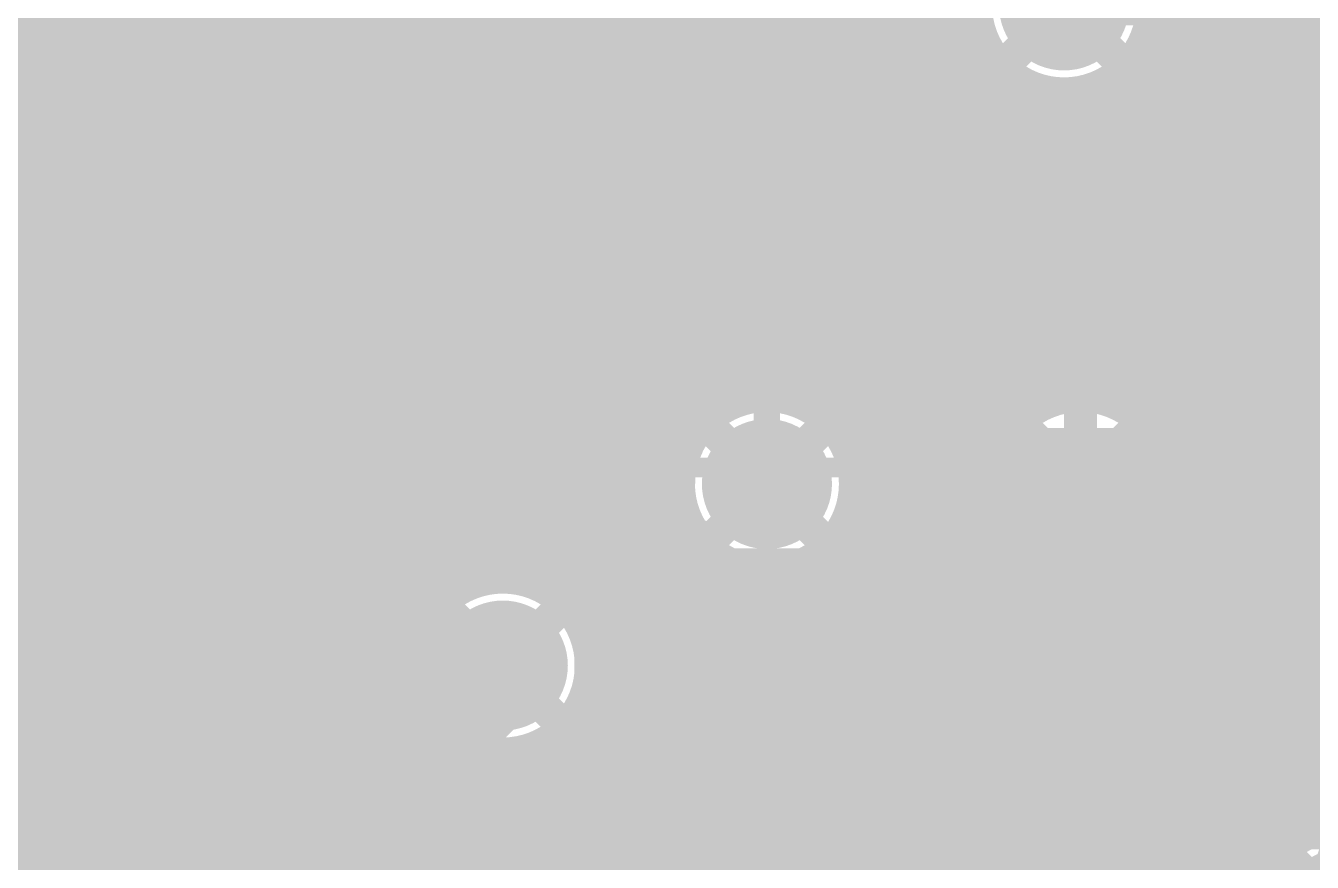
# Model space of a CAD drawing. Extents: x -118 to 4, y -52 to 56.
# Drawn here: x -98.67 to -88.77, y 38.49 to 44.93 of the extents above; entities that cross this region are included whole.
import ezdxf

# ---------------------------------------------------------------- set-up
doc = ezdxf.new("R2010")
doc.units = 0
doc.header["$MEASUREMENT"] = 0
doc.layers.get('0').update_dxf_attribs({"linetype": 'CONTINUOUS'})
for name, color, linetype in [('22-302-0_BOT', 7, 'CONTINUOUS'), ('22-302-0_DRD', 7, 'CONTINUOUS'), ('22-302-0_DRL', 2, 'CONTINUOUS'), ('22-302-0_GND', 1, 'CONTINUOUS'), ('22-302-0_IN1', 3, 'CONTINUOUS'), ('22-302-0_SMB', 5, 'CONTINUOUS'), ('22-302-0_SMT', 10, 'CONTINUOUS'), ('22-302-0_SPB', 14, 'CONTINUOUS'), ('22-302-0_SPT', 9, 'CONTINUOUS'), ('22-302-0_SSB', 12, 'CONTINUOUS'), ('22-302-0_SST', 11, 'CONTINUOUS'), ('22-302-0_TOP', 13, 'CONTINUOUS'), ('THRUHOLE_TAP', 7, 'CONTINUOUS')]:
    doc.layers.add(name, color=color, linetype=linetype)

# ---------------------------------------------------------------- blocks, each defined once
blk = doc.blocks.new('RECTANGLE_31')
blk.add_solid([(0.508, 0.635), (0.508, -0.635), (-0.508, 0.635), (-0.508, -0.635)])
blk = doc.blocks.new('ROUND_50')
at = {"const_width": 0.35052}
blk.add_lwpolyline([(-0.17526, 0, 1), (0.17526, 0, 1)], format="xyb", close=True, dxfattribs=at)
blk = doc.blocks.new('ROUND_65')
at = {"const_width": 0.35052}
blk.add_lwpolyline([(-0.17526, 0, 1), (0.17526, 0, 1)], format="xyb", close=True, dxfattribs=at)
blk = doc.blocks.new('ROUND_106')
at = {"const_width": 0.10033}
blk.add_lwpolyline([(-0.050164, 0, 1), (0.050164, 0, 1)], format="xyb", close=True, dxfattribs=at)
blk = doc.blocks.new('ROUND_107')
at = {"const_width": 0.10033}
blk.add_lwpolyline([(-0.050164, 0, 1), (0.050164, 0, 1)], format="xyb", close=True, dxfattribs=at)
blk = doc.blocks.new('ROUND_92')
at = {"const_width": 0.0635}
blk.add_lwpolyline([(-0.03175, 0, 1), (0.03175, 0, 1)], format="xyb", close=True, dxfattribs=at)
blk = doc.blocks.new('ROUND_93')
at = {"const_width": 0.50038}
blk.add_lwpolyline([(-0.25019, 0, 1), (0.25019, 0, 1)], format="xyb", close=True, dxfattribs=at)
blk = doc.blocks.new('ROUND_95')
at = {"const_width": 0.50038}
blk.add_lwpolyline([(-0.25019, 0, 1), (0.25019, 0, 1)], format="xyb", close=True, dxfattribs=at)
blk = doc.blocks.new('ROUND_58')
at = {"const_width": 0.35052}
blk.add_lwpolyline([(-0.17526, 0, 1), (0.17526, 0, 1)], format="xyb", close=True, dxfattribs=at)
blk = doc.blocks.new('RECTANGLE_4')
blk.add_solid([(0.4064, 0.4826), (0.4064, -0.4826), (-0.4064, 0.4826), (-0.4064, -0.4826)])
blk = doc.blocks.new('RECTANGLE_42')
blk.add_solid([(0.84963, 0.35052), (0.84963, -0.35052), (-0.84963, 0.35052), (-0.84963, -0.35052)])
blk = doc.blocks.new('ROUND_98')
at = {"const_width": 0.10033}
blk.add_lwpolyline([(-0.050164, 0, 1), (0.050164, 0, 1)], format="xyb", close=True, dxfattribs=at)

msp = doc.modelspace()

# ---------------------------------------------------------------- linework, layer by layer
at = {"layer": '22-302-0_BOT'}
for points, const_width in [([(-98.7552, 55.626), (-98.7552, 18.8722)], 0.254), ([(-98.5266, 55.626), (-98.5266, 18.8722)], 0.254), ([(-98.298, 55.626), (-98.298, 18.8722)], 0.254), ([(-98.0694, 55.626), (-98.0694, 18.8722)], 0.254), ([(-97.8408, 55.626), (-97.8408, 21.1582)], 0.254), ([(-97.6122, 55.626), (-97.6122, 21.1582)], 0.254), ([(-97.3836, 55.626), (-97.3836, 29.2989)], 0.254), ([(-97.155, 55.626), (-97.155, 29.2989)], 0.254), ([(-96.9264, 55.626), (-96.9264, 29.2989)], 0.254), ([(-96.6978, 55.626), (-96.6978, 33.23082)], 0.254), ([(-96.4692, 55.626), (-96.4692, 33.36798)], 0.254), ([(-96.2406, 55.626), (-96.2406, 33.401)], 0.254), ([(-96.012, 55.626), (-96.012, 33.401)], 0.254), ([(-95.7834, 55.626), (-95.7834, 43.6372)], 0.254), ([(-95.5548, 55.626), (-95.5548, 44.32808)], 0.254), ([(-92.964, 42.672), (-92.964, 42.926), (-91.694, 44.196), (-91.694, 52.578)], 0.2032), ([(-94.615, 47.5488), (-94.615, 45.593), (-93.98, 44.958)], 0.3048), ([(-95.3262, 46.8122), (-95.3262, 44.53636)], 0.254), ([(-95.0976, 46.8122), (-95.0976, 44.61256)], 0.254), ([(-93.1418, 45.9232), (-93.1418, 43.9928)], 0.254), ([(-94.869, 45.1993), (-94.869, 44.61002)], 0.254), ([(-94.8182, 45.1485), (-94.8182, 44.59732)], 0.254), ([(-93.0402, 45.11802), (-93.0402, 43.6372)], 0.254), ([(-90.678, 45.085), (-89.662, 45.085), (-89.535, 44.958)], 0.3048), ([(-94.8182, 44.9834), (-111.6076, 44.9834)], 0.254), ([(-92.93352, 44.9834), (-93.1418, 44.9834)], 0.254), ([(-92.8116, 44.88688), (-92.8116, 43.65244)], 0.254), ([(-92.1258, 44.87164), (-92.1258, 44.33824)], 0.254), ([(-92.1004, 44.88688), (-92.1004, 44.36364)], 0.254), ([(-94.8182, 44.7548), (-111.6076, 44.7548)], 0.254), ([(-92.1004, 44.7548), (-93.1418, 44.7548)], 0.254), ([(-92.583, 44.79798), (-92.583, 43.88104)], 0.254), ([(-92.3544, 44.7929), (-92.3544, 44.10964)], 0.254), ([(-91.2876, 44.78274), (-91.2876, 44.196)], 0.254), ([(-91.2114, 44.66336), (-91.2114, 43.6372)], 0.254), ([(-95.34398, 44.5262), (-111.6076, 44.5262)], 0.254), ([(-92.1004, 44.5262), (-93.1418, 44.5262)], 0.254), ([(-91.06408, 44.5262), (-91.2876, 44.5262)], 0.254), ([(-90.9828, 44.47794), (-90.9828, 43.6372)], 0.254), ([(-90.5256, 44.42206), (-90.5256, 43.6372)], 0.254), ([(-90.3732, 44.47794), (-90.3732, 43.9928)], 0.254), ([(-92.1004, 44.36364), (-92.82684, 43.6372)], 0.254), ([(-90.7542, 44.40936), (-90.7542, 43.6372)], 0.254), ([(-95.57512, 44.2976), (-111.6076, 44.2976)], 0.254), ([(-92.16644, 44.2976), (-93.1418, 44.2976)], 0.254), ([(-90.3732, 44.2976), (-91.2876, 44.2976)], 0.254), ([(-95.66402, 44.069), (-111.6076, 44.069)], 0.254), ([(-92.39504, 44.069), (-93.1418, 44.069)], 0.254), ([(-90.3732, 44.069), (-91.30792, 44.069)], 0.254), ([(-93.1418, 43.9928), (-94.31782, 43.9928)], 0.254), ([(-94.31528, 43.942), (-94.31718, 43.99285)], 0.254), ([(-94.1832, 43.9928), (-94.1832, 43.6372)], 0.254), ([(-93.9546, 43.9928), (-93.9546, 33.401)], 0.254), ([(-93.726, 43.9928), (-93.726, 43.6372)], 0.254), ([(-93.4974, 43.9928), (-93.4974, 43.6372)], 0.254), ([(-93.2688, 43.9928), (-93.2688, 43.6372)], 0.254), ([(-88.9762, 43.9928), (-90.3732, 43.9928)], 0.254), ([(-90.297, 43.9928), (-90.297, 43.6372)], 0.254), ([(-90.0684, 43.9928), (-90.0684, 43.6372)], 0.254), ([(-89.8398, 43.9928), (-89.8398, 43.6372)], 0.254), ([(-89.6112, 43.9928), (-89.6112, 33.401)], 0.254), ([(-89.3826, 43.9928), (-89.3826, 33.401)], 0.254), ([(-89.154, 43.9928), (-89.154, 43.6372)], 0.254), ([(-88.9762, 43.9928), (-88.9762, 43.6372)], 0.254), ([(-95.66656, 43.8404), (-111.6076, 43.8404)], 0.254), ([(-94.996, 42.672), (-94.996, 43.942)], 0.2032), ([(-92.62364, 43.8404), (-94.3229, 43.8404)], 0.254), ([(-91.40698, 43.90898), (-92.1258, 43.19016)], 0.254), ([(-88.9762, 43.8404), (-91.47556, 43.8404)], 0.254), ([(-91.44, 43.87596), (-91.44, 33.401)], 0.254), ([(-95.8342, 43.6372), (-95.8342, 41.7068)], 0.254), ([(-95.60306, 43.6372), (-95.8342, 43.6372)], 0.254), ([(-94.1578, 43.6372), (-94.38894, 43.6372)], 0.254), ([(-94.1578, 43.6372), (-94.1578, 41.7068)], 0.254), ([(-93.8022, 43.6372), (-93.8022, 41.7068)], 0.254), ([(-92.82684, 43.6372), (-93.8022, 43.6372)], 0.254), ([(-91.6686, 43.64736), (-91.6686, 34.71164)], 0.254), ([(-89.7128, 43.6372), (-91.3892, 43.6372), (-91.3892, 41.7068)], 0.254), ([(-90.551, 43.6372), (-90.551, 42.672)], 0.254), ([(-89.7128, 43.6372), (-89.7128, 41.7068)], 0.254), ([(-89.3572, 43.6372), (-89.3572, 41.7068)], 0.254), ([(-88.9762, 43.6372), (-89.3572, 43.6372)], 0.254), ([(-95.8342, 43.6118), (-111.6076, 43.6118)], 0.254), ([(-93.8022, 43.6118), (-94.1578, 43.6118)], 0.254), ([(-91.3892, 43.6118), (-91.70416, 43.6118)], 0.254), ([(-89.3572, 43.6118), (-89.7128, 43.6118)], 0.254), ([(-95.8342, 43.3832), (-111.6076, 43.3832)], 0.254), ([(-93.8022, 43.3832), (-94.1578, 43.3832)], 0.254), ([(-91.3892, 43.3832), (-91.93276, 43.3832)], 0.254), ([(-91.8972, 43.41876), (-91.8972, 34.89706)], 0.254), ([(-89.3572, 43.3832), (-89.7128, 43.3832)], 0.254), ([(-95.8342, 43.1546), (-111.6076, 43.1546)], 0.254), ([(-93.8022, 43.1546), (-94.1578, 43.1546)], 0.254), ([(-92.1258, 43.19016), (-92.1258, 41.7068)], 0.254), ([(-92.1258, 43.19016), (-92.1258, 34.96564)], 0.254), ([(-91.3892, 43.1546), (-92.1258, 43.1546)], 0.254), ([(-89.3572, 43.1546), (-89.7128, 43.1546)], 0.254), ([(-95.8342, 42.926), (-111.6076, 42.926)], 0.254), ([(-93.8022, 42.926), (-94.1578, 42.926)], 0.254), ([(-91.3892, 42.926), (-92.1258, 42.926)], 0.254), ([(-89.3572, 42.926), (-89.7128, 42.926)], 0.254), ([(-95.8342, 42.6974), (-111.6076, 42.6974)], 0.254), ([(-93.8022, 42.6974), (-94.1578, 42.6974)], 0.254), ([(-92.964, 41.402), (-92.964, 42.672)], 0.2032), ([(-91.3892, 42.6974), (-92.1258, 42.6974)], 0.254), ([(-91.3892, 42.672), (-90.551, 42.672)], 0.254), ([(-90.551, 41.402), (-90.678, 41.402), (-90.551, 41.529), (-90.551, 42.672)], 0.2032), ([(-90.551, 41.402), (-90.678, 41.402), (-90.551, 41.529), (-90.551, 42.672)], 0.2032), ([(-90.551, 42.672), (-90.551, 41.529), (-90.678, 41.402), (-90.551, 41.402)], 0.2032), ([(-90.551, 41.7068), (-90.551, 42.672)], 0.254), ([(-89.7128, 42.672), (-90.551, 42.672)], 0.254), ([(-89.3572, 42.6974), (-89.7128, 42.6974)], 0.254), ([(-95.8342, 42.4688), (-111.6076, 42.4688)], 0.254), ([(-93.8022, 42.4688), (-94.1578, 42.4688)], 0.254), ([(-91.3892, 42.4688), (-92.1258, 42.4688)], 0.254), ([(-89.3572, 42.4688), (-89.7128, 42.4688)], 0.254), ([(-95.8342, 42.2402), (-111.6076, 42.2402)], 0.254), ([(-93.8022, 42.2402), (-94.1578, 42.2402)], 0.254), ([(-91.3892, 42.2402), (-92.1258, 42.2402)], 0.254), ([(-89.3572, 42.2402), (-89.7128, 42.2402)], 0.254), ([(-95.8342, 42.0116), (-101.85146, 42.0116)], 0.254), ([(-93.8022, 42.0116), (-94.1578, 42.0116)], 0.254), ([(-91.3892, 42.0116), (-92.1258, 42.0116)], 0.254), ([(-89.3572, 42.0116), (-89.7128, 42.0116)], 0.254), ([(-95.8342, 41.783), (-101.57968, 41.783)], 0.254), ([(-93.8022, 41.783), (-94.1578, 41.783)], 0.254), ([(-91.3892, 41.783), (-92.1258, 41.783)], 0.254), ([(-89.3572, 41.783), (-89.7128, 41.783)], 0.254), ([(-94.1578, 41.7068), (-95.8342, 41.7068)], 0.254), ([(-95.7834, 41.7068), (-95.7834, 36.23564)], 0.254), ([(-95.5548, 41.7068), (-95.5548, 40.39108)], 0.254), ([(-95.3262, 41.7068), (-95.3262, 40.59936)], 0.254), ([(-95.0976, 41.7068), (-95.0976, 40.67556)], 0.254), ([(-94.869, 41.7068), (-94.869, 40.67302)], 0.254), ([(-94.6404, 41.7068), (-94.6404, 40.58412)], 0.254), ([(-94.4118, 41.7068), (-94.4118, 40.35298)], 0.254), ([(-94.1832, 41.7068), (-94.1832, 33.401)], 0.254), ([(-93.57106, 41.7068), (-93.8022, 41.7068)], 0.254), ([(-93.726, 41.7068), (-93.726, 33.401)], 0.254), ([(-92.1258, 41.7068), (-92.35694, 41.7068)], 0.254), ([(-89.7128, 41.7068), (-91.3892, 41.7068)], 0.254), ([(-91.2114, 41.7068), (-91.2114, 33.401)], 0.254), ([(-90.9828, 41.7068), (-90.9828, 33.401)], 0.254), ([(-90.7542, 41.7068), (-90.7542, 33.401)], 0.254), ([(-90.5256, 41.7068), (-90.5256, 33.401)], 0.254), ([(-90.297, 41.7068), (-90.297, 33.401)], 0.254), ([(-90.0684, 41.7068), (-90.0684, 33.401)], 0.254), ([(-89.8398, 41.7068), (-89.8398, 33.401)], 0.254), ([(-88.9762, 41.7068), (-89.3572, 41.7068)], 0.254), ([(-89.154, 41.7068), (-89.154, 38.3413)], 0.254), ([(-88.9762, 41.7068), (-88.9762, 38.60292)], 0.254), ([(-93.62694, 41.5544), (-101.45268, 41.5544)], 0.254), ([(-88.9762, 41.5544), (-92.30106, 41.5544)], 0.254), ([(-93.63964, 41.3258), (-101.40696, 41.3258)], 0.254), ([(-88.9762, 41.3258), (-92.28836, 41.3258)], 0.254), ([(-93.57106, 41.0972), (-101.42474, 41.0972)], 0.254), ([(-88.9762, 41.0972), (-92.35694, 41.0972)], 0.254), ([(-92.3544, 41.09974), (-92.3544, 34.95294)], 0.254), ([(-93.4974, 40.98036), (-93.4974, 33.401)], 0.254), ([(-93.38564, 40.8686), (-101.5111, 40.8686)], 0.254), ([(-88.9762, 40.8686), (-92.54236, 40.8686)], 0.254), ([(-93.2688, 40.79494), (-93.2688, 33.401)], 0.254), ([(-92.583, 40.83812), (-92.583, 34.85388)], 0.254), ([(-93.0402, 40.72636), (-93.0402, 33.401)], 0.254), ([(-92.8116, 40.73906), (-92.8116, 34.58972)], 0.254), ([(-95.2373, 40.64), (-101.7016, 40.64)], 0.254), ([(-88.9762, 40.64), (-94.75216, 40.64)], 0.254), ([(-95.53956, 40.4114), (-112.2426, 40.4114)], 0.254), ([(-88.9762, 40.4114), (-94.4499, 40.4114)], 0.254), ([(-95.65132, 40.1828), (-112.2426, 40.1828)], 0.254), ([(-88.9762, 40.1828), (-94.33814, 40.1828)], 0.254), ([(-95.67418, 39.9542), (-111.53902, 39.9542)], 0.254), ([(-88.9762, 39.9542), (-94.31782, 39.9542)], 0.254), ([(-95.61576, 39.7256), (-111.30788, 39.7256)], 0.254), ([(-88.9762, 39.7256), (-94.37624, 39.7256)], 0.254), ([(-95.5548, 39.61638), (-95.5548, 36.42106)], 0.254), ([(-94.4118, 39.65702), (-94.4118, 33.401)], 0.254), ([(-95.44812, 39.497), (-100.63734, 39.497)], 0.254), ([(-88.9762, 39.497), (-94.54388, 39.497)], 0.254), ([(-95.3262, 39.41064), (-95.3262, 36.48964)], 0.254), ([(-94.6404, 39.42588), (-94.6404, 36.11372)], 0.254), ([(-88.9762, 39.2684), (-100.33, 39.2684)], 0.254), ([(-95.0976, 39.3319), (-95.0976, 36.47694)], 0.254), ([(-94.869, 39.33698), (-94.869, 36.37788)], 0.254), ([(-88.9762, 39.0398), (-100.19284, 39.0398)], 0.254), ([(-88.9762, 38.8112), (-100.1395, 38.8112)], 0.254), ([(-88.99652, 38.5826), (-100.14966, 38.5826)], 0.254)]:
    msp.add_lwpolyline(points, dxfattribs=dict(at, const_width=const_width))
at = {"layer": '22-302-0_BOT', "const_width": 0.254}
for points in [[(-93.13672, 45.466, 0.4142136), (-92.456, 44.78528)], [(-92.456, 44.78528, 0.1385456), (-92.0998, 44.88591)], [(-91.2876, 44.78274, 0.2849817), (-90.678, 44.40428)], [(-94.996, 44.62272, 0.4142136), (-95.67672, 43.942)], [(-94.8182, 44.59732, 0.066332), (-94.996, 44.62101)], [(-90.678, 44.40428, 0.1168577), (-90.37255, 44.47665)], [(-91.40698, 43.90898, 0.1989124), (-91.28809, 44.196)], [(-91.40698, 43.90898, 0.1989124), (-91.28809, 44.196)], [(-95.67672, 43.942, 0.116858), (-95.60434, 43.63655)], [(-94.38894, 43.6372, 0.1168576), (-94.31672, 43.942)], [(-93.57106, 41.7068, 0.1168576), (-93.64328, 41.402)], [(-92.28328, 41.402, 0.116857), (-92.35565, 41.70744)], [(-93.64472, 41.402, 0.4142136), (-92.964, 40.72128)], [(-92.964, 40.72128, 0.4142136), (-92.28328, 41.402)], [(-94.996, 40.68572, 0.4142136), (-95.67672, 40.005)], [(-94.31528, 40.005, 0.4142136), (-94.996, 40.68572)], [(-95.67672, 40.005, 0.4142136), (-94.996, 39.32428)], [(-94.996, 39.32428, 0.4142136), (-94.31528, 40.005)], [(-88.9762, 38.60292, 0.2113087), (-89.19868, 38.1)]]:
    msp.add_lwpolyline(points, format="xyb", dxfattribs=at)
at = {"layer": '22-302-0_DRD', "const_width": 0.254}
for points in [[(-91.821, 46.101), (-93.091, 44.831)], [(-91.821, 44.831), (-93.091, 46.101)], [(-91.821, 46.101), (-93.091, 44.831)], [(-91.821, 44.831), (-93.091, 46.101)], [(-90.043, 45.72), (-91.313, 44.45)], [(-90.043, 44.45), (-91.313, 45.72)], [(-94.361, 44.577), (-95.631, 43.307)], [(-94.361, 43.307), (-95.631, 44.577)], [(-96.01962, 43.688), (-97.28962, 42.418)], [(-96.01962, 42.418), (-97.28962, 43.688)], [(-96.01962, 43.688), (-97.28962, 42.418)], [(-96.01962, 42.418), (-97.28962, 43.688)], [(-92.329, 42.037), (-93.599, 40.767)], [(-92.329, 40.767), (-93.599, 42.037)], [(-89.916, 42.037), (-91.186, 40.767)], [(-89.916, 40.767), (-91.186, 42.037)], [(-89.916, 42.037), (-91.186, 40.767)], [(-89.916, 40.767), (-91.186, 42.037)], [(-89.916, 42.037), (-91.186, 40.767)], [(-89.916, 40.767), (-91.186, 42.037)], [(-94.361, 40.64), (-95.631, 39.37)], [(-94.361, 39.37), (-95.631, 40.64)], [(-90.17, 40.64), (-91.44, 39.37)], [(-90.17, 39.37), (-91.44, 40.64)], [(-87.884, 37.465), (-89.154, 38.735)]]:
    msp.add_lwpolyline(points, dxfattribs=at)
at = {"layer": '22-302-0_IN1'}
for points, const_width in [([(-98.425, 55.372), (-98.425, 40.6273)], 0.254), ([(-98.1964, 55.372), (-98.1964, 40.6273)], 0.254), ([(-97.9678, 55.372), (-97.9678, 40.6273)], 0.254), ([(-97.7392, 55.372), (-97.7392, 40.6273)], 0.254), ([(-97.5106, 55.372), (-97.5106, 40.6273)], 0.254), ([(-97.282, 55.372), (-97.282, 43.31716)], 0.254), ([(-97.0534, 55.372), (-97.0534, 43.60418)], 0.254), ([(-96.8248, 55.372), (-96.8248, 43.71086)], 0.254), ([(-96.5962, 55.372), (-96.5962, 43.72864)], 0.254), ([(-96.3676, 55.372), (-96.3676, 43.66768)], 0.254), ([(-96.139, 55.372), (-96.139, 43.49496)], 0.254), ([(-95.9104, 55.372), (-95.9104, 40.6273)], 0.254), ([(-95.6818, 55.372), (-95.6818, 40.6273)], 0.254), ([(-95.4532, 55.372), (-95.4532, 40.6273)], 0.254), ([(-93.853, 55.372), (-93.853, 33.9344)], 0.254), ([(-93.6244, 55.372), (-93.6244, 41.56202)], 0.254), ([(-93.3958, 55.372), (-93.3958, 41.92778)], 0.254), ([(-89.7382, 55.372), (-89.7382, 33.90138)], 0.254), ([(-89.5096, 55.372), (-89.5096, 33.90138)], 0.254), ([(-89.281, 55.372), (-89.281, 33.90138)], 0.254), ([(-92.0242, 51.98364), (-92.0242, 34.94532)], 0.254), ([(-91.7956, 51.9049), (-91.7956, 34.83356)], 0.254), ([(-91.567, 51.90998), (-91.567, 34.5313)], 0.254), ([(-89.0524, 50.25644), (-89.0524, 38.52164)], 0.254), ([(-95.2246, 50.04054), (-95.2246, 40.64508)], 0.254), ([(-94.0816, 49.92116), (-94.0816, 33.9344)], 0.254), ([(-88.8238, 49.89322), (-88.8238, 38.70706)], 0.254), ([(-94.996, 49.77892), (-94.996, 40.68572)], 0.254), ([(-93.1672, 49.83988), (-93.1672, 42.0497)], 0.254), ([(-92.2528, 49.83988), (-92.2528, 34.96818)], 0.254), ([(-94.7674, 49.67986), (-94.7674, 40.64508)], 0.254), ([(-94.5388, 49.66716), (-94.5388, 40.50792)], 0.254), ([(-94.3102, 49.73574), (-94.3102, 33.9344)], 0.254), ([(-92.9386, 49.70272), (-92.9386, 42.08018)], 0.254), ([(-92.71, 49.66208), (-92.71, 42.03192)], 0.254), ([(-92.4814, 49.70272), (-92.4814, 41.87952)], 0.254), ([(-89.9668, 46.13402), (-89.9668, 41.74998)], 0.254), ([(-91.34602, 44.958), (-98.425, 44.958)], 0.254), ([(-91.3384, 44.92244), (-91.3384, 40.42664)], 0.254), ([(-81.27492, 44.958), (-90.00998, 44.958)], 0.254), ([(-91.25712, 44.7294), (-98.425, 44.7294)], 0.254), ([(-81.16316, 44.7294), (-90.09888, 44.7294)], 0.254), ([(-91.1098, 44.55922), (-91.1098, 41.78808)], 0.254), ([(-90.1954, 44.60494), (-90.1954, 41.98112)], 0.254), ([(-91.02598, 44.5008), (-98.425, 44.5008)], 0.254), ([(-90.8812, 44.43476), (-90.8812, 41.99636)], 0.254), ([(-90.424, 44.45508), (-90.424, 42.07002)], 0.254), ([(-80.8609, 44.5008), (-90.33002, 44.5008)], 0.254), ([(-90.6526, 44.40428), (-90.6526, 42.07256)], 0.254), ([(-79.26578, 44.2722), (-98.425, 44.2722)], 0.254), ([(-79.2353, 44.0436), (-98.425, 44.0436)], 0.254), ([(-79.11338, 43.815), (-98.425, 43.815)], 0.254), ([(-97.07626, 43.5864), (-98.425, 43.5864)], 0.254), ([(-78.74762, 43.5864), (-96.23298, 43.5864)], 0.254), ([(-97.26168, 43.3578), (-98.425, 43.3578)], 0.254), ([(-70.45706, 43.3578), (-96.04756, 43.3578)], 0.254), ([(-97.33026, 43.1292), (-98.425, 43.1292)], 0.254), ([(-82.27314, 43.1292), (-95.97898, 43.1292)], 0.254), ([(-97.31756, 42.9006), (-98.425, 42.9006)], 0.254), ([(-82.47888, 42.9006), (-95.99168, 42.9006)], 0.254), ([(-97.282, 42.78884), (-97.282, 40.6273)], 0.254), ([(-97.2185, 42.672), (-98.425, 42.672)], 0.254), ([(-82.55762, 42.672), (-96.09074, 42.672)], 0.254), ([(-96.139, 42.61104), (-96.139, 40.6273)], 0.254), ([(-96.95688, 42.4434), (-98.425, 42.4434)], 0.254), ([(-97.0534, 42.50182), (-97.0534, 40.6273)], 0.254), ([(-96.3676, 42.43578), (-96.3676, 40.6273)], 0.254), ([(-82.55254, 42.4434), (-96.3549, 42.4434)], 0.254), ([(-96.8248, 42.39514), (-96.8248, 40.6273)], 0.254), ([(-96.5962, 42.37482), (-96.5962, 40.6273)], 0.254), ([(-82.46364, 42.2148), (-98.425, 42.2148)], 0.254), ([(-93.31198, 41.9862), (-98.425, 41.9862)], 0.254), ([(-90.89898, 41.9862), (-92.61602, 41.9862)], 0.254), ([(-82.2325, 41.9862), (-90.20302, 41.9862)], 0.254), ([(-93.54312, 41.7576), (-98.425, 41.7576)], 0.254), ([(-91.13012, 41.7576), (-92.38488, 41.7576)], 0.254), ([(-76.24572, 41.7576), (-89.97188, 41.7576)], 0.254), ([(-93.63202, 41.529), (-98.425, 41.529)], 0.254), ([(-91.21902, 41.529), (-92.29598, 41.529)], 0.254), ([(-76.50988, 41.529), (-89.88298, 41.529)], 0.254), ([(-93.63456, 41.3004), (-98.425, 41.3004)], 0.254), ([(-91.22156, 41.3004), (-92.2909, 41.3004)], 0.254), ([(-76.60894, 41.3004), (-89.8779, 41.3004)], 0.254), ([(-93.6244, 41.23944), (-93.6244, 33.9344)], 0.254), ([(-93.55836, 41.0718), (-98.425, 41.0718)], 0.254), ([(-91.14536, 41.0718), (-92.36964, 41.0718)], 0.254), ([(-89.9668, 41.05402), (-89.9668, 33.90138)], 0.254), ([(-76.62164, 41.0718), (-89.95664, 41.0718)], 0.254), ([(-91.1098, 41.01338), (-91.1098, 40.61206)], 0.254), ([(-93.3958, 40.87622), (-93.3958, 33.9344)], 0.254), ([(-92.4814, 40.92194), (-92.4814, 34.90976)], 0.254), ([(-93.35008, 40.8432), (-98.425, 40.8432)], 0.254), ([(-93.1672, 40.75176), (-93.1672, 33.9344)], 0.254), ([(-92.71, 40.77208), (-92.71, 34.74212)], 0.254), ([(-90.93708, 40.8432), (-92.57538, 40.8432)], 0.254), ([(-90.8812, 40.80764), (-90.8812, 40.68064)], 0.254), ([(-90.1954, 40.82288), (-90.1954, 40.30472)], 0.254), ([(-76.55306, 40.8432), (-90.16238, 40.8432)], 0.254), ([(-92.9386, 40.72128), (-92.9386, 34.12744)], 0.254), ([(-90.6526, 40.7289), (-90.6526, 40.66794)], 0.254), ([(-90.424, 40.73398), (-90.424, 40.56888)], 0.254), ([(-95.27032, 40.6273), (-98.425, 40.6273)], 0.254), ([(-95.29572, 40.6146), (-98.425, 40.6146)], 0.254), ([(-91.10472, 40.6146), (-94.69374, 40.6146)], 0.254), ([(-76.36764, 40.6146), (-90.50274, 40.6146)], 0.254), ([(-91.36888, 40.386), (-94.43212, 40.386)], 0.254), ([(-54.22392, 40.386), (-90.24112, 40.386)], 0.254), ([(-111.887, 39.37), (-111.252, 40.005), (-94.996, 40.005)], 0.635), ([(-91.46794, 40.1574), (-94.33306, 40.1574)], 0.254), ([(-54.27218, 40.1574), (-90.14206, 40.1574)], 0.254), ([(-91.48064, 39.9288), (-94.32036, 39.9288)], 0.254), ([(-54.2417, 39.9288), (-90.12936, 39.9288)], 0.254), ([(-91.41206, 39.7002), (-94.38894, 39.7002)], 0.254), ([(-54.11978, 39.7002), (-90.19794, 39.7002)], 0.254), ([(-90.1954, 39.70274), (-90.1954, 33.90138)], 0.254), ([(-91.3384, 39.58336), (-91.3384, 33.90138)], 0.254), ([(-91.22664, 39.4716), (-94.57436, 39.4716)], 0.254), ([(-94.5388, 39.50208), (-94.5388, 33.9344)], 0.254), ([(-53.75402, 39.4716), (-90.38336, 39.4716)], 0.254), ([(-95.27032, 39.3827), (-98.425, 39.3827)], 0.254), ([(-98.425, 39.3827), (-98.425, 35.5854)], 0.254), ([(-98.1964, 39.3827), (-98.1964, 35.5854)], 0.254), ([(-97.9678, 39.3827), (-97.9678, 35.5854)], 0.254), ([(-97.7392, 39.3827), (-97.7392, 35.5854)], 0.254), ([(-97.5106, 39.3827), (-97.5106, 35.5854)], 0.254), ([(-97.282, 39.3827), (-97.282, 35.5854)], 0.254), ([(-97.0534, 39.3827), (-97.0534, 35.5854)], 0.254), ([(-96.8248, 39.3827), (-96.8248, 35.5854)], 0.254), ([(-96.5962, 39.3827), (-96.5962, 35.5854)], 0.254), ([(-96.3676, 39.3827), (-96.3676, 35.5854)], 0.254), ([(-96.139, 39.3827), (-96.139, 35.5854)], 0.254), ([(-95.9104, 39.3827), (-95.9104, 35.97402)], 0.254), ([(-95.6818, 39.3827), (-95.6818, 36.33978)], 0.254), ([(-95.4532, 39.3827), (-95.4532, 36.4617)], 0.254), ([(-91.1098, 39.39794), (-91.1098, 33.90138)], 0.254), ([(-90.424, 39.44112), (-90.424, 33.90138)], 0.254), ([(-95.2246, 39.36492), (-95.2246, 36.49218)], 0.254), ([(-94.996, 39.32428), (-94.996, 36.44392)], 0.254), ([(-94.7674, 39.36492), (-94.7674, 36.29152)], 0.254), ([(-90.8812, 39.32936), (-90.8812, 33.90138)], 0.254), ([(-90.6526, 39.34206), (-90.6526, 33.90138)], 0.254), ([(-51.9303, 39.243), (-98.425, 39.243)], 0.254), ([(-52.23256, 39.0144), (-98.425, 39.0144)], 0.254), ([(-60.96508, 38.7858), (-98.425, 38.7858)], 0.254), ([(-89.02192, 38.5572), (-98.425, 38.5572)], 0.254)]:
    msp.add_lwpolyline(points, dxfattribs=dict(at, const_width=const_width))
at = {"layer": '22-302-0_IN1', "const_width": 0.254}
for points in [[(-91.35872, 45.085, 0.4142136), (-90.678, 44.40428)], [(-90.678, 44.40428, 0.4142136), (-89.99728, 45.085)], [(-96.65462, 43.73372, 0.4142136), (-97.33534, 43.053)], [(-96.65462, 43.73372, 0.4142136), (-97.33534, 43.053)], [(-95.97644, 43.053, 0.4142136), (-96.65462, 43.73118)], [(-95.97644, 43.053, 0.4142136), (-96.65462, 43.73118)], [(-97.33534, 43.053, 0.4142136), (-96.65462, 42.37228)], [(-97.33534, 43.053, 0.4142136), (-96.65462, 42.37228)], [(-96.65462, 42.37228, 0.4142136), (-95.9739, 43.053)], [(-96.65462, 42.37228, 0.4142136), (-95.9739, 43.053)], [(-92.964, 42.08272, 0.4142136), (-93.64472, 41.402)], [(-92.28328, 41.402, 0.4142136), (-92.964, 42.08272)], [(-90.551, 42.08272, 0.4142136), (-91.23172, 41.402)], [(-90.551, 42.08272, 0.4142136), (-91.23172, 41.402)], [(-89.87028, 41.402, 0.4142136), (-90.551, 42.08272)], [(-89.87028, 41.402, 0.4142136), (-90.551, 42.08272)], [(-93.64472, 41.402, 0.4142136), (-92.964, 40.72128)], [(-92.964, 40.72128, 0.4142136), (-92.28328, 41.402)], [(-91.23172, 41.402, 0.4142136), (-90.551, 40.72128)], [(-91.23172, 41.402, 0.4142136), (-90.551, 40.72128)], [(-90.551, 40.72128, 0.4142136), (-89.87028, 41.402)], [(-90.551, 40.72128, 0.4142136), (-89.87028, 41.402)], [(-94.996, 40.68572, 0.1041719), (-95.27058, 40.62789)], [(-94.31528, 40.005, 0.4142136), (-94.996, 40.68572)], [(-90.805, 40.68572, 0.4142136), (-91.48572, 40.005)], [(-90.12428, 40.005, 0.4142136), (-90.805, 40.68572)], [(-94.996, 39.32428, 0.4142136), (-94.31528, 40.005)], [(-91.48572, 40.005, 0.4142136), (-90.805, 39.32428)], [(-90.805, 39.32428, 0.4142136), (-90.12428, 40.005)], [(-95.27032, 39.3827, 0.104172), (-94.996, 39.32492)], [(-88.519, 38.78072, 0.4142136), (-89.19972, 38.1)]]:
    msp.add_lwpolyline(points, format="xyb", dxfattribs=at)
at = {"layer": '22-302-0_SMB', "const_width": 0.254}
for points in [[(-97.917, 44.196), (-108.458, 44.196)], [(-97.917, 44.196), (-97.917, 28.448), (-108.204, 28.448)], [(-98.7552, 44.196), (-98.7552, 28.448)], [(-98.5266, 44.196), (-98.5266, 28.448)], [(-98.298, 44.196), (-98.298, 28.448)], [(-98.0694, 44.196), (-98.0694, 28.448)], [(-97.917, 44.0944), (-108.458, 44.0944)], [(-97.917, 43.8658), (-108.458, 43.8658)], [(-97.917, 43.6372), (-108.458, 43.6372)], [(-97.917, 43.4086), (-108.458, 43.4086)], [(-97.917, 43.18), (-108.458, 43.18)], [(-97.917, 42.9514), (-108.458, 42.9514)], [(-97.917, 42.7228), (-108.458, 42.7228)], [(-97.917, 42.4942), (-108.458, 42.4942)], [(-97.917, 42.2656), (-108.458, 42.2656)], [(-97.917, 42.037), (-108.458, 42.037)], [(-97.917, 41.8084), (-108.458, 41.8084)], [(-97.917, 41.5798), (-108.458, 41.5798)], [(-97.917, 41.3512), (-108.458, 41.3512)], [(-97.917, 41.1226), (-108.458, 41.1226)], [(-97.917, 40.894), (-108.458, 40.894)], [(-97.917, 40.6654), (-108.458, 40.6654)], [(-97.917, 40.4368), (-108.458, 40.4368)], [(-97.917, 40.2082), (-108.458, 40.2082)], [(-97.917, 39.9796), (-108.458, 39.9796)], [(-97.917, 39.751), (-108.458, 39.751)], [(-97.917, 39.5224), (-108.458, 39.5224)], [(-97.917, 39.2938), (-108.458, 39.2938)], [(-97.917, 39.0652), (-108.458, 39.0652)], [(-97.917, 38.8366), (-108.458, 38.8366)], [(-97.917, 38.608), (-108.458, 38.608)], [(-97.917, 38.3794), (-108.458, 38.3794)]]:
    msp.add_lwpolyline(points, dxfattribs=at)
at = {"layer": '22-302-0_SMT', "const_width": 0.254}
for points in [[(-98.5774, 51.689), (-98.5774, 42.291)], [(-98.3488, 51.689), (-98.3488, 42.291)], [(-98.1202, 51.689), (-98.1202, 42.291)], [(-97.8916, 51.689), (-97.8916, 42.291)], [(-97.663, 51.689), (-97.663, 42.291)], [(-97.4344, 51.689), (-97.4344, 42.291)], [(-97.2058, 51.689), (-97.2058, 42.291)], [(-96.9772, 51.689), (-96.9772, 42.291)], [(-96.901, 51.689), (-96.901, 42.291)], [(-96.901, 44.8818), (-107.696, 44.8818)], [(-96.901, 44.6532), (-107.696, 44.6532)], [(-96.901, 44.4246), (-107.696, 44.4246)], [(-96.901, 44.196), (-107.696, 44.196)], [(-96.901, 43.9674), (-107.696, 43.9674)], [(-96.901, 43.7388), (-107.696, 43.7388)], [(-96.901, 43.5102), (-107.696, 43.5102)], [(-96.901, 43.2816), (-107.696, 43.2816)], [(-96.901, 43.053), (-107.696, 43.053)], [(-96.901, 42.8244), (-107.696, 42.8244)], [(-96.901, 42.5958), (-107.696, 42.5958)], [(-96.901, 42.3672), (-107.696, 42.3672)], [(-96.901, 42.291), (-100.076, 42.291)]]:
    msp.add_lwpolyline(points, dxfattribs=at)
at = {"layer": '22-302-0_SSB', "const_width": 0.1524}
for points in [[(-91.948, 41.529), (-96.012, 41.529), (-96.012, 46.101), (-94.234, 46.101), (-93.98, 45.847), (-93.726, 46.101), (-91.948, 46.101), (-91.948, 41.529)], [(-87.503, 41.529), (-91.567, 41.529), (-91.567, 46.101), (-89.789, 46.101), (-89.535, 45.847), (-89.281, 46.101), (-87.503, 46.101), (-87.503, 41.529)], [(-93.5228, 41.06926), (-93.35262, 41.01084), (-93.35262, 40.77208), (-93.5228, 40.71366), (-93.69298, 40.59428), (-94.20098, 40.59428), (-94.36862, 40.65524), (-94.36862, 41.01084), (-94.20098, 41.06926), (-93.5228, 41.06926)], [(-89.4588, 41.06926), (-89.28862, 41.01084), (-89.28862, 40.77208), (-89.4588, 40.71366), (-89.62898, 40.59428), (-90.13698, 40.59428), (-90.30462, 40.65524), (-90.30462, 41.01084), (-90.13698, 41.06926), (-89.4588, 41.06926)], [(-93.69298, 40.83304), (-93.35262, 40.59428)], [(-89.62898, 40.83304), (-89.28862, 40.59428)], [(-93.35262, 39.75608), (-93.35262, 40.23106), (-94.0308, 39.75608), (-94.20098, 39.75608), (-94.36862, 39.81704), (-94.36862, 40.17264), (-94.20098, 40.23106)], [(-89.62898, 39.75608), (-89.62898, 40.23106), (-90.30462, 39.99484), (-90.30462, 39.87546), (-89.28862, 39.87546)]]:
    msp.add_lwpolyline(points, dxfattribs=at)
at = {"layer": '22-302-0_SST', "const_width": 0.1524}
for points in [[(-94.12986, 45.32122), (-94.12986, 44.9072), (-95.14586, 44.9072)], [(-94.12986, 44.069), (-94.12986, 44.4246), (-94.46768, 44.54398), (-94.80804, 44.54398), (-95.14586, 44.4246), (-95.14586, 44.069)], [(-92.22486, 44.55922), (-92.22486, 44.1452), (-93.24086, 44.1452)], [(-98.0059, 44.19346), (-98.0059, 29.69514), (-99.5045, 28.19654), (-102.50424, 28.19654), (-102.50424, 29.19476), (-104.50576, 29.19476), (-104.50576, 28.19654), (-109.0041, 28.19654), (-109.0041, 44.19346), (-104.50576, 44.19346), (-104.50576, 43.19524), (-102.50424, 43.19524), (-102.50424, 44.19346), (-98.0059, 44.19346)], [(-94.12986, 44.12742), (-95.14586, 44.12742)], [(-92.22486, 43.307), (-92.22486, 43.6626), (-92.56268, 43.78198), (-92.90304, 43.78198), (-93.24086, 43.6626), (-93.24086, 43.307)], [(-92.22486, 43.36542), (-93.24086, 43.36542)], [(-91.2495, 40.8305), (-94.1705, 40.8305), (-94.1705, 39.1922), (-91.2495, 39.1922), (-91.2495, 40.8305)], [(-90.1573, 39.72306), (-90.21826, 39.55542), (-90.57386, 39.55542), (-90.63228, 39.72306), (-90.63228, 40.40124), (-90.57386, 40.57142), (-90.21826, 40.57142), (-90.1573, 40.40124)], [(-89.79408, 39.72306), (-89.6747, 39.55542), (-89.43848, 39.55542), (-89.3191, 39.72306), (-89.3191, 39.89324), (-89.55786, 40.23106), (-89.3191, 40.57142), (-89.79408, 40.57142)], [(-88.95588, 39.72306), (-88.89746, 39.55542), (-88.54186, 39.55542), (-88.4809, 39.72306), (-88.4809, 40.06342), (-88.60028, 40.23106), (-88.95588, 40.23106), (-88.95588, 40.57142), (-88.4809, 40.57142)], [(-91.2495, 38.9255), (-94.1705, 38.9255), (-94.1705, 37.2872), (-91.2495, 37.2872), (-91.2495, 38.9255)], [(-90.75928, 38.15842), (-90.40368, 38.15842), (-90.2843, 38.32606), (-90.2843, 38.49624), (-90.40368, 38.66642), (-90.75928, 38.66642), (-90.75928, 37.65042)], [(-89.92108, 37.81806), (-89.8017, 37.65042), (-89.56548, 37.65042), (-89.4461, 37.81806), (-89.4461, 37.98824), (-89.68486, 38.32606), (-89.4461, 38.66642), (-89.92108, 38.66642)], [(-88.9635, 37.65042), (-88.6079, 38.66642), (-89.08288, 38.66642)]]:
    msp.add_lwpolyline(points, dxfattribs=at)
at = {"layer": '22-302-0_TOP'}
for points, const_width in [([(-94.869, 38.1), (-94.234, 38.735), (-94.234, 41.91), (-96.266, 43.942), (-96.266, 49.784), (-94.615, 51.435), (-75.311, 51.435), (-74.803, 51.943), (-67.945, 51.943), (-66.929, 50.927), (-64.897, 50.927), (-64.77, 51.054), (-54.61, 51.054)], 0.2032), ([(-98.6282, 51.7144), (-98.6282, 41.783)], 0.254), ([(-98.3996, 51.7144), (-98.3996, 41.783)], 0.254), ([(-98.171, 51.7144), (-98.171, 41.783)], 0.254), ([(-97.9424, 51.7144), (-97.9424, 41.783)], 0.254), ([(-97.7138, 51.7144), (-97.7138, 41.783)], 0.254), ([(-97.4852, 51.7144), (-97.4852, 41.783)], 0.254), ([(-97.2566, 51.7144), (-97.2566, 41.783)], 0.254), ([(-97.028, 51.7144), (-97.028, 41.783)], 0.254), ([(-89.6112, 50.95748), (-89.6112, 38.62832)], 0.254), ([(-89.3826, 50.95748), (-89.3826, 38.62832)], 0.254), ([(-89.154, 50.95748), (-89.154, 38.62832)], 0.254), ([(-88.9254, 49.92624), (-88.9254, 38.70198)], 0.254), ([(-96.8756, 49.784), (-96.8756, 43.942)], 0.254), ([(-88.6968, 49.7586), (-88.6968, 38.80358)], 0.254), ([(-94.869, 46.355), (-94.869, 43.22064)], 0.254), ([(-94.6404, 46.355), (-94.6404, 42.99204)], 0.254), ([(-94.4118, 46.355), (-94.4118, 42.76344)], 0.254), ([(-94.1832, 46.355), (-94.1832, 42.53484)], 0.254), ([(-93.9546, 46.355), (-93.9546, 42.30624)], 0.254), ([(-93.726, 46.355), (-93.726, 41.31564)], 0.254), ([(-93.4974, 46.355), (-93.4974, 41.89476)], 0.254), ([(-93.2688, 46.355), (-93.2688, 42.05986)], 0.254), ([(-93.0402, 46.355), (-93.0402, 42.12336)], 0.254), ([(-92.8116, 46.355), (-92.8116, 42.11066)], 0.254), ([(-89.8398, 46.33468), (-89.8398, 41.54932)], 0.254), ([(-92.583, 46.2407), (-92.583, 42.01922)], 0.254), ([(-92.3544, 46.0121), (-92.3544, 41.7957)], 0.254), ([(-92.1258, 45.7835), (-92.1258, 40.86352)], 0.254), ([(-91.8972, 45.5549), (-91.8972, 40.86352)], 0.254), ([(-91.6686, 45.3263), (-91.6686, 40.86352)], 0.254), ([(-91.44, 45.0977), (-91.44, 40.86352)], 0.254), ([(-96.8756, 44.8818), (-108.5723, 44.8818)], 0.254), ([(-91.38158, 44.9072), (-94.869, 44.9072)], 0.254), ([(-87.85352, 44.9072), (-89.97442, 44.9072)], 0.254), ([(-96.8756, 44.6532), (-108.5723, 44.6532)], 0.254), ([(-91.27998, 44.6786), (-94.869, 44.6786)], 0.254), ([(-87.85352, 44.6786), (-90.07602, 44.6786)], 0.254), ([(-90.0684, 44.68876), (-90.0684, 41.94556)], 0.254), ([(-91.2114, 44.59224), (-91.2114, 41.70426)], 0.254), ([(-96.8756, 44.4246), (-108.5723, 44.4246)], 0.254), ([(-91.03106, 44.45), (-94.869, 44.45)], 0.254), ([(-90.9828, 44.4246), (-90.9828, 41.9862)], 0.254), ([(-87.85352, 44.45), (-90.32494, 44.45)], 0.254), ([(-90.297, 44.46524), (-90.297, 42.08272)], 0.254), ([(-90.7542, 44.3611), (-90.7542, 42.09796)], 0.254), ([(-90.5256, 44.3738), (-90.5256, 42.12844)], 0.254), ([(-87.85352, 44.2214), (-94.869, 44.2214)], 0.254), ([(-96.8756, 44.196), (-108.4326, 44.196)], 0.254), ([(-96.8756, 43.9674), (-108.204, 43.9674)], 0.254), ([(-87.85352, 43.9928), (-94.869, 43.9928)], 0.254), ([(-96.84004, 43.7388), (-107.97794, 43.7388)], 0.254), ([(-87.85352, 43.7642), (-94.869, 43.7642)], 0.254), ([(-96.7994, 43.64736), (-96.7994, 41.783)], 0.254), ([(-87.85352, 43.5356), (-94.869, 43.5356)], 0.254), ([(-96.69526, 43.5102), (-107.82808, 43.5102)], 0.254), ([(-96.6978, 43.5102), (-95.631, 42.4434)], 0.254), ([(-96.5708, 43.3832), (-96.5708, 41.78046)], 0.254), ([(-96.46666, 43.2816), (-107.76458, 43.2816)], 0.254), ([(-87.85352, 43.307), (-94.869, 43.307)], 0.254), ([(-96.3422, 43.1546), (-96.3422, 41.73982)], 0.254), ([(-94.869, 43.22064), (-93.89618, 42.24782)], 0.254), ([(-96.23806, 43.053), (-107.7595, 43.053)], 0.254), ([(-96.65462, 43.053), (-96.65462, 41.91)], 0.2032), ([(-96.65462, 41.91), (-96.65462, 43.053)], 0.2032), ([(-87.85352, 43.0784), (-94.72676, 43.0784)], 0.254), ([(-96.1136, 42.926), (-96.1136, 41.64584)], 0.254), ([(-87.85352, 42.8498), (-94.49816, 42.8498)], 0.254), ([(-96.00946, 42.8244), (-107.7595, 42.8244)], 0.254), ([(-95.885, 42.6974), (-95.885, 41.49852)], 0.254), ([(-95.78086, 42.5958), (-107.7595, 42.5958)], 0.254), ([(-87.85352, 42.6212), (-94.26956, 42.6212)], 0.254), ([(-95.6564, 42.4688), (-95.6564, 41.49852)], 0.254), ([(-95.631, 42.4434), (-95.631, 41.49852)], 0.254), ([(-95.631, 42.3672), (-107.7595, 42.3672)], 0.254), ([(-87.85352, 42.3926), (-94.04096, 42.3926)], 0.254), ([(-95.631, 42.1386), (-101.71684, 42.1386)], 0.254), ([(-87.85352, 42.164), (-93.8276, 42.164)], 0.254), ([(-95.631, 41.91), (-101.45268, 41.91)], 0.254), ([(-93.45676, 41.9354), (-93.75648, 41.9354)], 0.254), ([(-93.75648, 41.91), (-93.75648, 41.2877)], 0.254), ([(-91.04376, 41.9354), (-92.47124, 41.9354)], 0.254), ([(-87.7951, 41.9354), (-90.05824, 41.9354)], 0.254), ([(-96.65462, 41.783), (-98.806, 41.783)], 0.254), ([(-95.631, 41.6814), (-96.18472, 41.6814)], 0.254), ([(-93.62186, 41.7068), (-93.75648, 41.7068)], 0.254), ([(-91.20886, 41.7068), (-92.3036, 41.7068)], 0.254), ([(-87.59444, 41.7068), (-89.8906, 41.7068)], 0.254), ([(-95.631, 41.49852), (-95.90024, 41.49852)], 0.254), ([(-93.68536, 41.4782), (-93.75648, 41.4782)], 0.254), ([(-91.27236, 41.4782), (-92.2401, 41.4782)], 0.254), ([(-87.36584, 41.4782), (-89.8271, 41.4782)], 0.254), ([(-93.6879, 41.35374), (-93.75648, 41.2877)], 0.254), ([(-93.69044, 41.402), (-93.68883, 41.35368)], 0.254), ([(-93.4212, 40.005), (-93.4212, 40.9448), (-92.964, 41.402)], 0.2032), ([(-91.25966, 41.2496), (-92.2528, 41.2496)], 0.254), ([(-89.8398, 41.25468), (-89.8398, 38.62832)], 0.254), ([(-87.13724, 41.2496), (-89.8398, 41.2496)], 0.254), ([(-96.65462, 33.02), (-98.933, 33.02), (-98.933, 40.513), (-98.806, 40.64), (-96.65462, 40.64)], 1.27), ([(-91.2114, 41.09974), (-91.2114, 40.60698)], 0.254), ([(-92.3544, 41.00576), (-92.3544, 40.86352)], 0.254), ([(-91.16822, 41.021), (-92.34424, 41.021)], 0.254), ([(-86.90864, 41.021), (-89.93124, 41.021)], 0.254), ([(-91.21648, 40.86352), (-92.47378, 40.86352)], 0.254), ([(-91.21648, 40.86352), (-91.21648, 40.60444)], 0.254), ([(-90.0684, 40.85844), (-90.0684, 38.62832)], 0.254), ([(-90.9447, 40.7924), (-91.21648, 40.7924)], 0.254), ([(-90.9828, 40.8178), (-90.9828, 40.70858)], 0.254), ([(-86.68004, 40.7924), (-90.15476, 40.7924)], 0.254), ([(-90.297, 40.72128), (-90.297, 40.52316)], 0.254), ([(-86.45144, 40.5638), (-90.34018, 40.5638)], 0.254), ([(-86.22284, 40.3352), (-90.1573, 40.3352)], 0.254), ([(-94.996, 40.005), (-94.996, 39.878), (-95.504, 39.37), (-96.65462, 39.37)], 0.635), ([(-85.99424, 40.1066), (-90.08618, 40.1066)], 0.254), ([(-93.4212, 40.005), (-93.4212, 38.1)], 0.3048), ([(-91.9988, 40.005), (-90.805, 40.005)], 0.2032), ([(-85.94852, 39.878), (-90.08872, 39.878)], 0.254), ([(-85.94852, 39.6494), (-90.17, 39.6494)], 0.254), ([(-90.297, 39.4843), (-90.297, 38.62832)], 0.254), ([(-91.21648, 39.40556), (-91.21648, 39.14648)], 0.254), ([(-91.2114, 39.40302), (-91.2114, 38.62832)], 0.254), ([(-85.94852, 39.4208), (-90.3732, 39.4208)], 0.254), ([(-90.9828, 39.30142), (-90.9828, 38.62832)], 0.254), ([(-90.7542, 39.2811), (-90.7542, 38.62832)], 0.254), ([(-90.5256, 39.33444), (-90.5256, 38.62832)], 0.254), ([(-85.94852, 39.1922), (-91.21648, 39.1922)], 0.254), ([(-92.78112, 39.14648), (-92.89288, 39.14648)], 0.254), ([(-92.89288, 39.14648), (-92.89288, 38.95852)], 0.254), ([(-92.8116, 39.14648), (-92.8116, 38.95852)], 0.254), ([(-92.63888, 39.14648), (-92.78112, 39.14648)], 0.254), ([(-91.21648, 39.14648), (-92.63888, 39.14648)], 0.254), ([(-92.583, 39.14648), (-92.583, 38.95852)], 0.254), ([(-92.3544, 39.14648), (-92.3544, 38.95852)], 0.254), ([(-92.1258, 39.14648), (-92.1258, 38.95852)], 0.254), ([(-91.8972, 39.14648), (-91.8972, 38.95852)], 0.254), ([(-91.6686, 39.14648), (-91.6686, 38.95852)], 0.254), ([(-91.44, 39.14648), (-91.44, 38.95852)], 0.254), ([(-82.13852, 38.9636), (-92.89288, 38.9636)], 0.254), ([(-92.78112, 38.95852), (-92.89288, 38.95852)], 0.254), ([(-92.63888, 38.95852), (-92.78112, 38.95852)], 0.254), ([(-91.21648, 38.95852), (-92.63888, 38.95852)], 0.254), ([(-91.21648, 38.95852), (-91.21648, 38.62832)], 0.254), ([(-88.87206, 38.735), (-91.21648, 38.735)], 0.254), ([(-89.01684, 38.62832), (-91.21648, 38.62832)], 0.254)]:
    msp.add_lwpolyline(points, dxfattribs=dict(at, const_width=const_width))
at = {"layer": '22-302-0_TOP', "const_width": 0.254}
for points in [[(-91.40444, 45.06214, 0.4050303), (-90.678, 44.35856)], [(-90.678, 44.35856, 0.4142136), (-89.95156, 45.085)], [(-96.8756, 43.942, 0.198913), (-96.69705, 43.51095)], [(-96.8756, 43.942, 0.198913), (-96.69705, 43.51095)], [(-93.75648, 41.91, 0.1989116), (-93.89634, 42.24766)], [(-92.964, 42.12844, 0.4142136), (-93.69044, 41.402)], [(-92.23756, 41.402, 0.4142136), (-92.964, 42.12844)], [(-90.551, 42.12844, 0.4142136), (-91.27744, 41.402)], [(-90.551, 42.12844, 0.4142136), (-91.27744, 41.402)], [(-89.82456, 41.402, 0.4142136), (-90.551, 42.12844)], [(-89.82456, 41.402, 0.4142136), (-90.551, 42.12844)], [(-95.90024, 41.49852, 0.1822073), (-96.65462, 41.78287)], [(-92.47378, 40.86352, 0.2111249), (-92.2358, 41.402)], [(-91.27744, 41.402, 0.3027757), (-90.8304, 40.73144)], [(-91.27744, 41.402, 0.3027757), (-90.8304, 40.73144)], [(-90.5256, 40.67556, 0.4040134), (-89.82456, 41.402)], [(-90.5256, 40.67556, 0.4040134), (-89.82456, 41.402)], [(-90.82786, 40.73144, 0.1435002), (-91.21632, 40.60421)], [(-90.07856, 40.005, 0.3036587), (-90.52814, 40.67556)], [(-90.805, 39.27856, 0.4142136), (-90.07856, 40.005)], [(-91.21648, 39.40556, 0.1515361), (-90.805, 39.27792)], [(-88.519, 38.82644, 0.1912062), (-89.01719, 38.62869)]]:
    msp.add_lwpolyline(points, format="xyb", dxfattribs=at)

# ---------------------------------------------------------------- block references
at = {"layer": '22-302-0_BOT'}
for name, p in [('RECTANGLE_31', (-93.98, 44.958)), ('RECTANGLE_31', (-89.535, 44.958)), ('ROUND_65', (-90.678, 45.085)), ('ROUND_50', (-94.996, 43.942)), ('ROUND_50', (-96.65462, 43.053)), ('RECTANGLE_31', (-94.996, 42.672)), ('RECTANGLE_31', (-92.964, 42.672)), ('RECTANGLE_31', (-90.551, 42.672)), ('RECTANGLE_31', (-88.519, 42.672)), ('ROUND_50', (-92.964, 41.402)), ('ROUND_50', (-90.551, 41.402)), ('ROUND_50', (-94.996, 40.005)), ('ROUND_50', (-90.805, 40.005))]:
    msp.add_blockref(name, p, dxfattribs=at)
at = {"layer": '22-302-0_DRL'}
for name, p in [('ROUND_107', (-94.996, 43.942)), ('ROUND_107', (-96.65462, 43.053)), ('ROUND_106', (-92.964, 41.402)), ('ROUND_107', (-90.551, 41.402)), ('ROUND_106', (-94.996, 40.005)), ('ROUND_107', (-90.805, 40.005))]:
    msp.add_blockref(name, p, dxfattribs=at)
at = {"layer": '22-302-0_GND'}
for name, p in [('ROUND_95', (-90.678, 45.085)), ('ROUND_93', (-94.996, 43.942)), ('ROUND_92', (-96.65462, 43.053)), ('ROUND_95', (-92.964, 41.402)), ('ROUND_92', (-90.551, 41.402)), ('ROUND_95', (-94.996, 40.005)), ('ROUND_92', (-90.805, 40.005)), ('ROUND_95', (-88.519, 38.1))]:
    msp.add_blockref(name, p, dxfattribs=at)
at = {"layer": '22-302-0_IN1'}
for name, p in [('ROUND_65', (-90.678, 45.085)), ('ROUND_50', (-94.996, 43.942)), ('ROUND_58', (-96.65462, 43.053)), ('ROUND_50', (-92.964, 41.402)), ('ROUND_58', (-90.551, 41.402)), ('ROUND_50', (-94.996, 40.005)), ('ROUND_58', (-90.805, 40.005))]:
    msp.add_blockref(name, p, dxfattribs=at)
at = {"layer": '22-302-0_SMB'}
for p in [(-93.98, 44.958), (-89.535, 44.958), (-94.996, 42.672), (-92.964, 42.672), (-90.551, 42.672), (-88.519, 42.672)]:
    msp.add_blockref('RECTANGLE_31', p, dxfattribs=at)
at = {"layer": '22-302-0_SMT'}
for name, p in [('RECTANGLE_42', (-96.65462, 41.91)), ('RECTANGLE_42', (-96.65462, 40.64)), ('RECTANGLE_4', (-93.4212, 40.005)), ('RECTANGLE_4', (-91.9988, 40.005)), ('RECTANGLE_42', (-96.65462, 39.37)), ('RECTANGLE_4', (-93.4212, 38.1)), ('RECTANGLE_4', (-91.9988, 38.1))]:
    msp.add_blockref(name, p, dxfattribs=at)
at = {"layer": '22-302-0_SPB'}
for p in [(-93.98, 44.958), (-89.535, 44.958), (-94.996, 42.672), (-92.964, 42.672), (-90.551, 42.672), (-88.519, 42.672)]:
    msp.add_blockref('RECTANGLE_31', p, dxfattribs=at)
at = {"layer": '22-302-0_SPT'}
for name, p in [('RECTANGLE_42', (-96.65462, 41.91)), ('RECTANGLE_42', (-96.65462, 40.64)), ('RECTANGLE_4', (-93.4212, 40.005)), ('RECTANGLE_4', (-91.9988, 40.005)), ('RECTANGLE_42', (-96.65462, 39.37)), ('RECTANGLE_4', (-93.4212, 38.1)), ('RECTANGLE_4', (-91.9988, 38.1))]:
    msp.add_blockref(name, p, dxfattribs=at)
at = {"layer": '22-302-0_TOP'}
for name, p in [('ROUND_50', (-90.678, 45.085)), ('ROUND_50', (-94.996, 43.942)), ('ROUND_50', (-96.65462, 43.053)), ('RECTANGLE_42', (-96.65462, 41.91)), ('ROUND_50', (-92.964, 41.402)), ('ROUND_50', (-90.551, 41.402)), ('RECTANGLE_42', (-96.65462, 40.64)), ('RECTANGLE_4', (-93.4212, 40.005)), ('RECTANGLE_4', (-91.9988, 40.005)), ('ROUND_50', (-94.996, 40.005)), ('ROUND_50', (-90.805, 40.005)), ('RECTANGLE_42', (-96.65462, 39.37)), ('RECTANGLE_4', (-93.4212, 38.1)), ('RECTANGLE_4', (-91.9988, 38.1))]:
    msp.add_blockref(name, p, dxfattribs=at)
at = {"layer": 'THRUHOLE_TAP'}
for p in [(-94.996, 43.942), (-96.65462, 43.053), (-92.964, 41.402), (-90.551, 41.402), (-94.996, 40.005), (-90.805, 40.005)]:
    msp.add_blockref('ROUND_98', p, dxfattribs=at)

doc.saveas('drawing.dxf')
